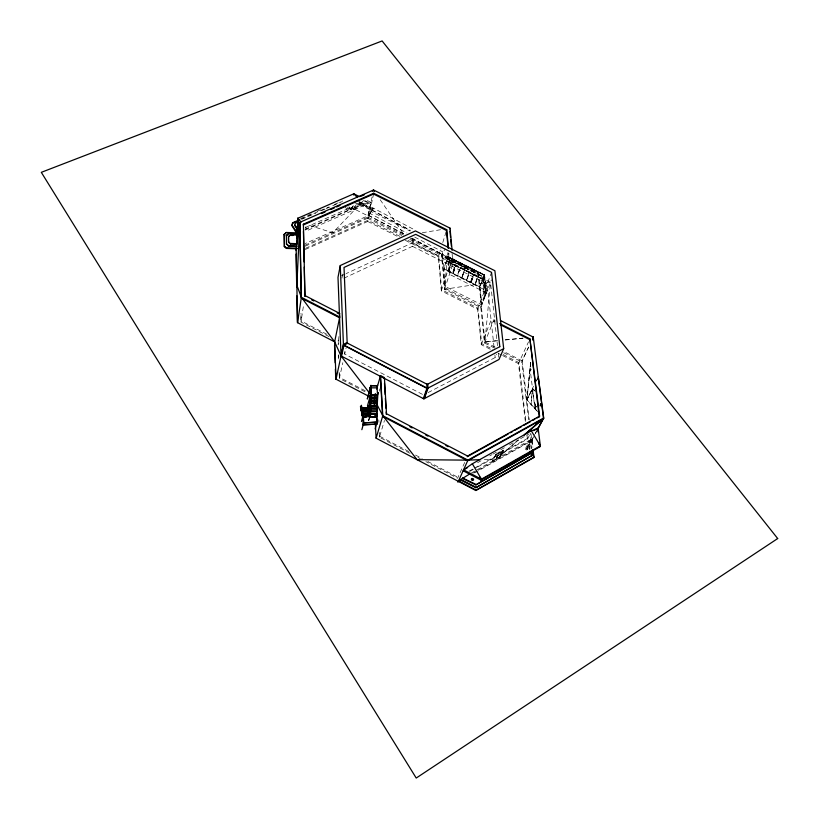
<?xml version="1.0" encoding="UTF-8"?>
<svg xmlns="http://www.w3.org/2000/svg" width="819" height="819" viewBox="0 0 819 819"><rect width="100%" height="100%" fill="white"/><g stroke="black" fill="none" stroke-linecap="round" stroke-linejoin="round"><path stroke-width="0.61" stroke-dasharray="4.09 3.07" d="M531.275 439.291L531.93 439.639L531.275 439.291L526.382 449.211L534.787 434.531M526.873 449.017L526.197 448.761M494.656 348.147L484.52 342.987L480.825 307.606L444.553 289.271L447.829 252.682M495.147 347.143L484.94 341.953L490.489 282.258L412.192 242.926L346.109 273.607M538.4 412.377L526.842 399.682L530.589 362.807M536.814 410.862L526.873 399.928L530.692 362.336M530.804 362.663L526.904 399.539L533.548 386.22M534.326 390.387L532.452 388.749L531.06 404.166L532.637 388.81L526.873 399.928M535.503 403.675L534.981 408.62L530.057 368.611L532.79 371.283M535.053 408.701L535.646 403.675M540.059 406.111L540.305 403.706M540.202 406.122L540.448 403.706M539.997 406.04L540.386 403.634M328.992 336.558L300.962 322.072L303.788 303.767M342.403 201.515L342.506 200.931M348.914 206.685L350.399 208.702L347.154 209.592L347.266 209.009M350.399 208.702L350.286 209.285L348.812 207.268M305.057 229.269L350.675 209.111L351.013 207.361L367.874 215.817L371.816 209.91L372.317 207.565L413.646 229.361M350.675 209.111L353.88 204.791M352.948 209.613L356.828 203.47L359.49 202.989L372.379 209.449L372.256 210.033L359.377 203.583L356.715 204.054L352.948 209.613L351.197 208.732M354.402 209.695L357.575 204.586L360.237 204.105L357.463 205.17L354.402 209.695L353.061 209.029M341.933 278.081L342.864 273.351M356.715 204.054L356.828 203.47M357.463 205.17L357.575 204.586M359.377 203.583L359.49 202.989M338.933 336.517L338.104 344.922M364.987 200.706L370.679 203.562L367.874 215.817L305.19 243.54M305.241 246.171L367.557 218.263L372.164 196.591M305.282 249.488L367.731 221.458L373.577 194.062M372.379 209.449L371.437 211.66L410.084 231.03M304.944 245.229L367.803 217.107L373.157 208.681L358.548 201.361M365.028 391.799L339.363 378.439L342.833 362.704M422.45 394.359L344.727 354.115L346.089 347.952M412.192 242.926L413.82 236.926M344.021 278.173L412.448 246.324L415.059 236.742M368.509 420.505L369.082 418.417M368.642 420.546L369.226 418.468M368.785 420.587L369.359 418.509M379.269 391.206L379.944 388.81M410.002 453.276L379.422 437.233L384.469 420.495M490.274 349.263L481.255 344.666L477.6 309.213L441.308 290.847L438.36 256.941L440.929 248.587M442.782 242.547L446.12 231.685M497.491 345.741L490.489 282.258L444.553 289.271L441.564 255.426L443.181 250.204M481.838 304.924L478.583 273.976L442.741 256.173L442.219 257.852L442.403 254.852L478.204 272.84L478.388 274.529L442.567 256.726L442.403 254.852M450.071 272.42L447.809 256.378L449.457 274.304L486.414 292.926L484.459 274.774L479.954 286.947L443.867 268.775L447.809 256.378L484.459 274.774L487.121 291.073L443.929 269.451L448.013 256.654L484.162 274.805L479.647 286.875L444.041 268.939M449.344 261.589L448.914 253.347M441.308 290.847L449.662 265.039L448.546 252.876M451.044 263.237L448.505 271.069M444.553 289.271L453.265 262.653L452.569 255.262M448.873 271.12L451.279 263.738L455.006 265.612L452.569 272.983M448.72 271.048L451.187 263.442L455.282 265.489L452.774 273.085M452.917 273.29L455.559 265.376M453.286 273.341L455.733 265.98L459.858 268.048L457.371 275.399M453.132 273.27L455.651 265.673L460.135 267.926L457.575 275.501M446.539 261.097L464.527 269.707L461.691 277.825L466.052 265.714M464.414 269.901L465.929 265.653M469.133 272.317L466.41 280.078M466.635 280.067L469.277 272.522L473.382 274.59L470.7 282.115M470.843 282.309L473.658 274.467M471.222 282.371L473.832 275.071L477.579 276.955L474.928 284.234M497.747 340.643L484.971 341.881L477.835 271.693L442.086 253.747L442.229 255.415L478.009 273.382L478.204 272.84M478.388 274.529L478.583 273.976M471.058 282.289L473.751 274.774L477.856 276.842L475.133 284.347M475.276 284.541L478.081 276.822M479.299 287.264L483.794 275.092L447.88 257.064M484.828 296.806L486.332 292.833L481.603 304.545L479.76 287.019L482.616 279.32L464.66 270.024M484.428 275.153L482.667 279.166L484.5 296.939L481.603 304.545M477.6 309.213L491.093 273.515M480.825 307.606L491.369 279.955M481.255 344.666L491.113 320.086L494.871 321.99L494.901 318.847M484.52 342.987L494.471 318.376M428.061 392.608L495.178 357.534L496.57 354.279M464.701 462.418L457.586 478.235L425.86 461.599M525.327 421.488L518.447 363.616L528.511 341.871M528.644 419.697L521.683 361.906L528.603 347.051M528.613 347.174L522.031 360.831M495.73 454.494L492.352 461.343L500.102 457.043C514.066 438.626 481.531 464.936 503.48 450.327M496.119 454.391L492.721 461.025M496.058 459.06L499.129 452.682L495.935 458.978M496.294 458.937L499.334 452.6M496.232 459.06L499.662 452.508M536.169 381.255L538.452 376.679M532.719 388.482L526.842 399.682M536.711 380.497L538.421 377.078M493.018 460.769L499.498 457.012L502.661 450.706L499.559 457.104M499.733 457.094L503.02 450.532L496.027 454.606L492.434 461.189M503.388 450.215L499.436 457.012M536.23 406.265L534.94 408.568L532.493 388.81M536.373 406.275L535.114 408.763L536.404 406.531M522.205 360.79L529.289 419.963M477.538 467.055L527.426 439.097L530.313 433.661M529.473 449.488L529.064 440.622L475.829 470.505M525.552 448.423L530.62 438.953M531.111 448.853L530.528 440.131L531.367 448.392M526.525 448.925L531.603 439.465M535.227 433.435L537.622 429.146M531.869 440.192L534.838 434.684M535.431 433.579L536.619 431.378M527.497 449.436L532.596 439.977M484.94 341.953L497.686 340.745M484.162 274.805L466.175 265.776L462.049 277.764M485.606 294.748L483.435 276.74L442.055 255.978M482.504 279.166L464.608 270.178M470.495 282.002L473.106 274.703L469.359 272.829L466.789 280.139M465.253 267.608L447.379 258.63M460.411 267.813L457.719 275.706M448.013 256.654L465.816 265.837M481.224 306.531L444.912 288.175L441.912 254.31L445.188 248.935M368.171 215.366L403.787 233.927M372.256 210.033L373.157 208.681M351.095 209.316L355.774 202.426M363.124 200.942L332.77 232.78L308.988 225.256M518.581 439.946L501.095 455.077M531.818 439.752L530.272 440.602M304.996 230.098L363.196 203.962L370.935 202.365L365.233 199.508M471.406 472.993L474.723 471.13M528.818 441.093L530.528 440.131M472.788 473.218L477.242 470.72M478.347 470.096L531.859 440.12M474.59 472.88L531.214 441.052L530.313 433.517M477.62 462.674L480.968 460.8M489.772 455.886L491.963 454.658M493.058 454.043L496.345 452.211M500.726 449.764L505.108 447.307M509.5 444.86L518.263 439.967L501.156 454.954M520.608 438.656L529.054 433.927M469.092 471.109L473.536 468.622M474.641 468.007L527.927 438.155L527.62 435.636M469.778 471.406L476.433 467.68M341.472 275.757L344.953 274.14M305.456 248.341L367.977 220.301L399.918 236.343M370.935 202.365L306.664 230.804L305.19 228.716M305.303 227.518L351.013 207.361M300.665 218.468L306.511 215.919M307.678 215.407L311.189 213.872M317.035 211.312L320.546 209.777M300.716 219.216L328.583 207.023M334.387 204.484L341.349 201.433M301.801 219.287L315.724 213.196M321.519 210.657L325 209.132M326.167 208.63L341.247 202.027M422.379 232.719L441.144 229.617M505.149 339.854L522.993 338.114M505.262 339.987L522.932 338.216M484.326 459.51L493.427 459.162M522.287 360.892L505.231 352.272M484.5 296.939L482.934 279.177L464.721 269.983M483.415 277.16L485.575 294.83M363.534 200.594L370.372 204.013M359.551 202.508L373.034 209.265M360.125 204.699L371.683 210.493M367.803 217.107L404.709 235.637M410.35 238.462L477.631 272.246M367.557 218.263L401.709 235.411M409.684 239.414L441.564 255.426M447.358 258.702L465.223 267.68M465.468 267.803L483.415 276.812M465.387 267.926L483.302 277.017M449.6 260.821L453.265 262.653M407.903 240.356L438.697 255.825L441.656 289.762L478.009 308.149L481.664 343.632L492.956 349.385M464.475 269.861L446.652 260.903L464.363 270.055M367.731 221.458L398.484 236.906M405.323 240.346L438.36 256.941M412.448 246.324L487.172 283.896L494.092 347.553M503.665 352.733L521.683 361.906M503.112 354.555L518.918 362.602L525.972 421.785M498.157 353.286L501.535 355.006M502.671 355.579L518.447 363.616M326.955 334.336L301.126 320.987L300.972 313.349M365.294 390.796L339.588 377.416L339.353 371.202M408.783 451.525L379.709 436.271L379.504 432.493M415.499 455.047L422.205 458.558M427.794 461.496L457.995 477.334M417.936 457.442L420.198 458.63M371.816 209.91L410.268 230.2M371.662 210.135L410.124 230.426M368.796 212.848L406.879 232.954M414.721 237.09L442.721 251.873M368.294 215.182L406.234 235.217M411.824 238.175L442.025 254.125M411.711 238.36L441.912 254.31M532.585 388.482L535.831 391.84M532.565 388.677L534.183 390.387M361.486 202.119L363.196 203.962L362.786 205.968L359.797 201.914M305.292 226.904L306.951 228.818M532.063 439.762L532.893 447.215M347.348 207.555L348.72 209.439M344.697 206.224L347.154 209.592M380.19 199.713L403.675 234.111M530.947 433.732L532.626 447.594M526.975 435.319L527.426 439.097M498.321 353.235L498.873 358.231M494.911 355.036L495.178 357.534M484.162 275.143L486.066 292.833M483.794 275.092L485.677 292.547L481.111 304.555L445.444 286.537L443.929 269.451M483.445 277.088L485.339 294.748M477.835 271.693L478.009 273.382M442.045 256.173L442.209 257.842M452.078 253.491L453.009 263.431M442.741 256.173L443.867 268.775M529.064 440.622L529.729 449.027M378.818 419.881L378.951 422.409M379.217 433.456L379.422 437.233M344.625 351.576L344.727 354.115M338.186 340.131L338.37 345.106M338.749 355.047L338.841 357.534M338.482 354.852L338.667 359.817M339.138 372.236L339.363 378.439M300.829 315.714L300.962 322.072M525.532 449.17A1.095 0.952 29.2 0 0 527.354 449.631A1.095 0.952 29.2 0 0 526.689 447.973A1.095 0.952 29.2 0 0 525.532 449.17M530.599 439.711A1.116 0.962 29 0 0 532.452 440.182A1.116 0.962 29 0 0 531.766 438.503A1.116 0.962 29 0 0 530.599 439.711"/><path stroke-width="1.23" d="M370.935 385.718L377.436 385.739L370.833 385.708L371.027 392.649M363.892 422.911L377.242 421.98M370.362 387.848L377.139 387.837L377.498 395.096L370.495 395.055L371.068 392.977L370.516 414.342L369.543 417.321L369.441 415.356L362.52 415.253L362.582 417.188L362.469 416.011M369.912 415.817L370.597 395.055L369.553 416.789L376.658 416.769L377.016 424.119L363.155 424.897L362.786 416.38L360.882 407.36L362.326 416.011L362.254 413.943L369.154 414.045L369.256 416.011M376.904 413.564L376.822 411.496L369.86 411.496L369.963 413.462L376.904 413.564L369.993 413.36C366.758 417.751 379.351 417.966 376.74 414.127L369.778 414.138L376.74 414.127M370.7 394.983L370.956 389.158L370.352 387.796M377.528 394.993L370.731 394.881L370.874 389.342M299.703 224.222L296.857 285.278L301.238 296.939M376.658 414.639L377.917 393.059M367.885 407.698C367.926 408.282 356.838 409.295 361.507 405.262M361.445 405.784L363.564 414.24L362.633 417.066M370.249 414.557L368.417 405.733M376.146 416.891L376.146 416.195M370.71 394.768L370.219 387.95M370.383 395.894L371.263 392.352L367.455 405.917M370.27 395.72L377.334 395.679L370.352 395.679L369.656 416.779M363.329 424.805L363.841 422.369L363.186 424.805L377.016 424.119M371.007 385.329L367.301 399.017L370.874 385.432M367.874 407.811L361.066 407.483M532.923 339.926L533.323 337.387M533.056 339.926L533.394 337.233L533.128 339.772M284.254 234.06L284.418 246.079L286.486 247.85L296.908 248.208L296.836 248.781L286.415 248.423L284.347 246.662L284.183 234.643L286.261 232.473L296.611 232.852L296.754 235.606L296.826 235.033L290.53 234.797L288.523 236.404L288.534 242.27L290.602 244.031L296.918 244.257M284.347 246.662L284.418 246.079M286.261 232.473L284.183 234.695M288.39 233.63L286.312 235.811L288.39 233.63L296.724 233.937L296.642 234.521L293.1 234.388M296.877 246.519L288.513 246.232L286.507 243.888L288.585 245.649L296.959 245.946M286.415 248.423L286.486 247.85M288.534 242.27L288.523 236.404M288.513 246.232L288.585 245.649M289.117 236.445L290.53 234.797M297.236 220.741L292.598 222.768L291.82 225.583L296.529 233.036L298.014 221.857M292.598 222.768L292.516 223.352L295.997 221.826M290.602 244.031L288.605 241.697M297.389 229.576L294.738 225.123L297.461 228.992M295.362 223.474L297.768 221.877M359.531 196.652L353.828 193.796L297.799 218.274L297.973 235.77L298.659 235.79M296.56 234.705L296.632 234.121M296.611 232.852L296.621 238.227M296.007 250.307L299.785 222.348L373.556 189.998L450.03 228.143L452.108 250.327M361.128 409.531L360.923 409.756M371.57 395.782L341.042 355.937L334.664 341.851L297.573 322.676L296.161 249.16L296.908 248.208M448.454 248.362L446.734 229.678L373.751 193.243L303.399 224.171L303.286 224.99L373.577 194.062L446.488 230.477L448.095 247.901M297.573 322.676L301.382 297.317L299.785 222.348M303.399 224.171L304.924 296.376L304.248 267.055M353.593 195.004L353.828 193.796L357.238 197.492M381.306 376.801L423.873 398.853L499.006 359.48L503.695 348.669L494.881 270.72L415.448 230.927L340.264 265.54L338.001 277.375L339.424 314.107L337.193 312.96M339.424 314.107L339.578 313.349L305.047 295.608M370.485 397.164L336.015 379.207L334.664 341.851L339.711 317.025L339.578 313.349M372.338 191.277L373.556 189.998M373.577 194.062L373.751 193.243M341.021 355.415L343.417 344.328L347.154 342.496M336.015 379.207L343.437 344.85L340.264 265.54M341.564 356.204L343.97 345.116L347.706 343.294M377.907 392.577L377.231 394.993M361.189 408.763L368.038 408.876L361.189 408.763L361.394 410.821M361.926 413.411L361.722 411.343L368.601 411.455L368.693 413.411M361.783 413.4L361.732 411.527M362.254 413.943L369.154 414.045M361.476 421.498L363.411 414.107M367.751 407.627L367.864 409.531M367.68 407.923L368.396 405.272M377.334 395.679L377.416 397.737L370.495 397.522M361.855 429.688L363.81 422.502M370.208 401.034L377.17 400.952L377.242 403.02L370.301 402.907L370.198 400.952L377.17 400.952M370.383 400.266L377.354 400.276L377.252 398.321L370.29 398.3L370.383 400.266L377.354 400.276M368.315 410.165L368.386 412.213L368.315 410.165L361.455 410.053L361.66 412.111M370.157 403.45L377.078 403.593L377.16 405.661L370.219 405.548L370.147 403.48M370.301 402.907L370.229 400.839M368.601 411.455L361.691 411.445M370.219 405.548L377.16 405.661M368.847 412.848L361.957 412.745L362.049 414.711M369.973 408.753L376.914 408.865L369.973 408.753L370.045 410.821L376.986 410.933L376.914 408.865M370.137 408.19L377.098 408.19L376.996 406.224L370.065 406.122L370.137 408.19L377.098 408.19M365.571 414.762L368.949 414.813L368.878 412.745M374.539 396.324L375.215 393.878M376.566 388.984L377.59 385.309M369.441 415.356L369.512 417.424M374.58 396.55L375.409 394.093M376.965 387.94L380.538 375.583L384.418 377.6L386.507 413.738L467.567 456.029L539.608 416.113L529.903 338.841L499.651 323.525M375.88 400.358L374.273 406.091L374.109 400.194M377.16 395.782L378.061 392.598M377.221 398.423L377.334 400.378M384.213 378.306L384.418 377.6M377.078 408.292L376.996 406.224M376.034 416.851L376.76 414.312M376.116 416.984L376.402 416.216M376.658 416.769L362.766 416.666M376.392 424.047L377.252 421.877M375.112 428.931L377.211 421.744M533.189 449.682L533.824 457.555L475.859 490.54L376.105 438.185L382.79 415.683L380.538 375.583M446.488 230.477L446.734 229.678M449.785 228.941L450.03 228.143M294.666 225.706L295.434 222.891M423.341 398.577L427.016 388.042L426.709 384.091M423.873 398.853L427.549 388.319L503.695 348.669M472.153 479.238L472.85 479.494M424.365 398.597L428.05 388.063L427.753 384.111M467.567 456.029L467.28 456.685L508.251 433.968M457.923 482.248L467.946 460.145L543.581 418.059M534.08 457.094L476.074 490.09L458.538 480.886L470.301 473.617M537.039 418.007L539.25 416.779L529.903 338.841M500.409 320.495L533.241 337.1L532.913 337.95L533.251 337.223M462.346 478.419L475.829 484.909L530.098 453.818L529.913 451.423M460.339 479.883L475.849 487.714L532.084 455.466L531.603 450.747M463.134 470.771L480.958 480.108L481.418 479.176L540.335 445.843L538.144 428.173L531.336 430.835L472.348 463.759L463.554 469.83L481.418 479.176L472.348 463.759M538.278 376.75L543.734 418.14L537.807 429.166M539.25 416.779L539.608 416.113M537.51 429.207L543.529 417.997M475.829 484.909L530.098 453.818M475.849 487.714L532.084 455.466M480.958 480.108L539.803 446.795L540.335 445.843L531.336 430.835M370.833 385.821L371.027 392.731M543.734 418.14L524.314 434.92L543.509 418.314L533.241 337.1M463.554 469.83L467.588 467.577M533.712 430.651L538.144 428.173M510.462 432.739L512.674 431.511M514.895 430.282L521.539 426.607M523.75 425.378L530.395 421.693M532.606 420.464L534.827 419.236M541.912 419.502L467.649 460.79L382.586 416.369L380.344 376.3L341.042 355.937L339.465 315.325M363.728 422.624L363.349 414.639M321.57 213.554L325.03 212.029M330.804 209.5L334.265 207.985M336.568 206.972L340.028 205.456M360.8 196.335L364.26 194.82M363.8 422.369L363.861 422.952L376.996 422.184L377.201 421.611M362.786 416.38L360.78 407.647M370.71 389.26L370.229 387.848M468.877 460.114L479.617 459.694M466.39 460.135L417.045 459.664L383.824 417.014M365.53 414.66L368.98 414.711M362.622 417.229L366.154 417.281M370.034 406.214L376.965 406.326M290.673 243.458L297 243.683L296.754 231.296M296.243 248.587L296.918 248.607M290.458 235.381L292.977 235.473M376.699 414.967L377.088 422.01M462.551 477.958L476.044 484.459M373.382 190.817L374.498 191.37M500.47 324.826L529.576 339.568M460.544 479.422L476.064 487.264M311.599 299.805L313.831 300.952M301.382 297.317L339.711 317.025M339.557 317.772L301.269 298.085L299.672 223.157M343.437 344.85L427.549 388.319M343.898 345.423L426.914 388.329M409.92 426.75L412.172 427.927M425.665 434.961L427.917 436.138M445.905 445.526L448.157 446.703M382.79 415.683L467.946 460.145M298.136 234.582L297.799 218.274L301.126 222.103M302.385 298.659L334.664 341.851M538.82 443.775L540.335 445.843M297.799 218.274L299.273 220.362M480.016 477.201L481.418 479.176M291.892 225L297.01 232.279M374.559 399.989L382.524 415.172M361.005 409.449L362.315 415.776M537.643 429.299L537.95 431.797M539.342 443.038L539.803 446.795M532.923 450.081L533.824 457.555M531.347 451.208L531.828 455.927M449.989 231.142L450.573 237.346M450.798 239.834L451.382 246.038M529.658 451.883L529.852 454.289M384.5 383.292L385.155 394.502M385.37 398.239L385.944 408.2M386.158 411.937L386.302 414.424M376.709 414.23L376.822 416.206M374.805 413.493L375 417.199M375.327 423.372L376.105 438.185M370.413 395.505L370.475 397.624M369.809 414.035L369.871 415.97M368.038 408.876L368.11 410.923M334.541 345.393L335.166 362.817M335.391 369.031L335.749 378.982M303.439 231.357L304.136 261.957M298.382 222L298.536 229.525M296.079 254.105L296.713 287.029M296.877 295.894L297.389 322.491M286.384 235.227L286.445 244.461M473.187 478.685A1.116 0.993 27.6 0 1 473.187 480.251A1.116 0.993 27.6 0 1 471.539 479.832A1.116 0.993 27.6 0 1 472.113 478.419M297.594 225.256L297.512 225.839L298.29 223.024L297.594 225.256M777.692 538.544L416.226 778.05L41.308 172.338L382.125 40.95L777.692 538.544M499.805 346.693L427.252 384.367L347.174 343.018L344.021 267.444L415.714 234.347L491.533 272.358L499.805 346.693"/></g></svg>
